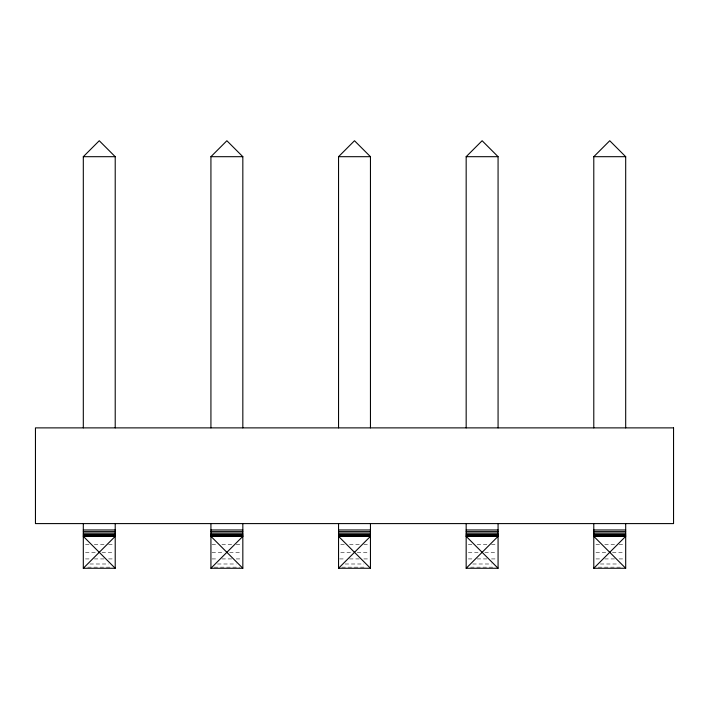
<?xml version="1.0" encoding="UTF-8"?>
<svg xmlns="http://www.w3.org/2000/svg" width="709" height="709" viewBox="0 0 709 709"><rect width="100%" height="100%" fill="white"/><g stroke="black" fill="none" stroke-linecap="round" stroke-linejoin="round"><path stroke-width="0.53" stroke-dasharray="3.54 2.66" d="M85.505 544.618L89.91 544.618M94.306 544.618L104.214 544.618M108.61 544.618L114.114 544.618M212.026 544.618L217.53 544.618M221.926 544.618L231.834 544.618M236.23 544.618L241.734 544.618M340.745 544.618L345.15 544.618M349.546 544.618L359.454 544.618M363.85 544.618L369.354 544.618M468.365 544.618L472.77 544.618M477.166 544.618L487.074 544.618M491.47 544.618L496.974 544.618M595.985 544.618L600.39 544.618M604.786 544.618L614.694 544.618M619.09 544.618L624.594 544.618M85.505 552.311L96.513 552.311M102.007 552.311L114.114 552.311M212.026 552.311L224.133 552.311M229.627 552.311L241.734 552.311M340.745 552.311L351.753 552.311M357.247 552.311L368.255 552.311M468.365 552.311L479.373 552.311M484.867 552.311L496.974 552.311M595.985 552.311L606.993 552.311M612.487 552.311L624.594 552.311M85.505 558.922L89.91 558.922M94.306 558.922L104.214 558.922M108.61 558.922L114.114 558.922M212.026 558.922L217.53 558.922M221.926 558.922L231.834 558.922M236.23 558.922L241.734 558.922M339.646 558.922L345.15 558.922M349.546 558.922L359.454 558.922M363.85 558.922L368.255 558.922M468.365 558.922L472.77 558.922M477.166 558.922L487.074 558.922M491.47 558.922L496.974 558.922M595.985 558.922L600.39 558.922M604.786 558.922L614.694 558.922M619.09 558.922L624.594 558.922M89.91 563.992L108.61 563.992M217.53 563.992L236.23 563.992M345.15 563.992L363.85 563.992M472.77 563.992L491.47 563.992M600.39 563.992L619.09 563.992M87.712 567.173L111.916 567.173M214.224 567.173L239.536 567.173M341.844 567.173L366.048 567.173M470.572 567.173L494.776 567.173M598.192 567.173L622.396 567.173"/><path stroke-width="1.06" d="M83.308 427.882L83.308 156.689L99.26 140.737L115.212 156.689L115.212 427.882M210.928 427.882L210.928 156.689L226.88 140.737L242.832 156.689L242.832 427.882M338.548 427.882L338.548 156.689L354.5 140.737L370.452 156.689L370.452 427.882M466.168 427.882L466.168 156.689L482.12 140.737L498.072 156.689L498.072 427.882M83.308 568.264L115.212 536.359L83.308 536.359L115.212 568.264L83.308 568.264L83.308 523.596M593.788 427.882L593.788 156.689L609.74 140.737L625.692 156.689L625.692 427.882M210.928 568.264L242.832 536.359L210.928 536.359L242.832 568.264L210.928 568.264L210.928 523.596M338.548 568.264L370.452 536.359L338.548 536.359L370.452 568.264L338.548 568.264L338.548 523.596M466.168 568.264L498.072 536.359L466.168 536.359L498.072 568.264L466.168 568.264L466.168 523.596M593.788 568.264L625.692 536.359L593.788 536.359L625.692 568.264L593.788 568.264L593.788 523.596M83.308 156.689L115.212 156.689M210.928 156.689L242.832 156.689M338.548 156.689L370.452 156.689M466.168 156.689L498.072 156.689M593.788 156.689L625.692 156.689M83.308 529.977L115.212 529.977M210.928 529.977L242.832 529.977M338.548 529.977L370.452 529.977M466.168 529.977L498.072 529.977M593.788 529.977L625.692 529.977M83.308 531.626L115.212 531.626M210.928 531.626L242.832 531.626M338.548 531.626L370.452 531.626M466.168 531.626L498.072 531.626M593.788 531.626L625.692 531.626M83.308 533.168L115.212 533.168M210.928 533.168L242.832 533.168M338.548 533.168L370.452 533.168M466.168 533.168L498.072 533.168M593.788 533.168L625.692 533.168M83.308 534.489L115.212 534.489M210.928 534.489L242.832 534.489M338.548 534.489L370.452 534.489M466.168 534.489L498.072 534.489M593.788 534.489L625.692 534.489M83.308 535.508L115.212 535.508M210.928 535.508L242.832 535.508M338.548 535.508L370.452 535.508M466.168 535.508L498.072 535.508M593.788 535.508L625.692 535.508M83.308 536.137L115.212 536.137M210.928 536.137L242.832 536.137M338.548 536.137L370.452 536.137M466.168 536.137L498.072 536.137M593.788 536.137L625.692 536.137M625.692 523.596L625.692 568.264M498.072 523.596L498.072 568.264M370.452 523.596L370.452 568.264M242.832 523.596L242.832 568.264M115.212 523.596L115.212 568.264M673.55 427.882L35.45 427.882L35.45 523.596L673.55 523.596L673.55 427.882"/></g></svg>
